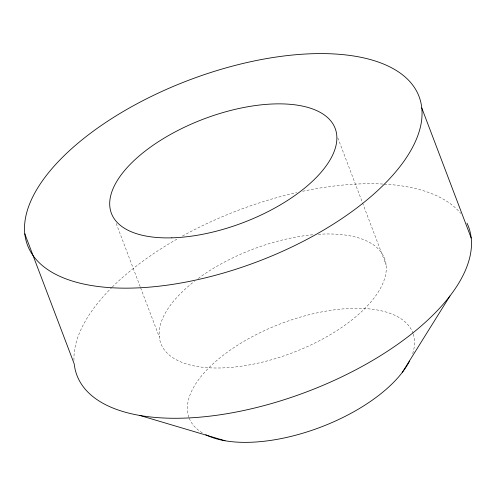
<?xml version="1.0" encoding="UTF-8"?>
<svg xmlns="http://www.w3.org/2000/svg" width="496" height="496" viewBox="0 0 496 496"><rect width="100%" height="100%" fill="white"/><g stroke="black" fill="none" stroke-linecap="round" stroke-linejoin="round"><path stroke-width="0.37" stroke-dasharray="2.48 1.86" d="M337.807 137.807L362.247 202.145M362.52 202.864L386.136 265.031M116.182 223.46L140.343 287.072M140.622 287.798L159.29 336.951M318.351 234.298A119.666 55.44 -20.8 0 1 369.774 303.242A119.666 55.44 -20.8 0 1 201.401 367.09A119.666 55.44 -20.8 0 1 194.506 281.263M198.195 278.473A119.666 55.44 -20.8 0 1 313.887 234.645M73.972 360.406A209.411 97.018 -20.8 0 1 111.755 287.593M112.313 287.035A209.411 97.018 -20.8 0 1 177.773 238.663M182.466 236.034A209.411 97.018 -20.8 0 1 296.701 192.584M302.69 191.27A209.411 97.018 -20.8 0 1 383.52 184.072M384.295 184.115A209.411 97.018 -20.8 0 1 460.79 213.485M413.267 334.112A119.666 55.44 -20.8 0 1 412.641 353.673M202.281 432.828A119.666 55.44 -20.8 0 1 189.162 418.023M188.895 417.303A119.666 55.44 -20.8 0 1 282.422 323.082A119.666 55.44 -20.8 0 1 413.019 333.386"/><path stroke-width="0.74" d="M402.237 372.477L449.953 295.982M139.915 415.474L225.072 440.764M421.774 107.948A209.411 97.018 -20.8 0 1 133.294 288.052A209.411 97.018 -20.8 0 1 114.793 116.628A209.411 97.018 -20.8 0 1 421.774 107.948L471.2 238.061M24.8 233.808L74.226 363.921A209.411 97.018 -20.8 0 0 299.107 394.661A209.411 97.018 -20.8 0 0 467.015 223.2M409.522 361.1A119.666 55.44 -20.8 0 1 316.746 428.618A119.666 55.44 -20.8 0 1 205.784 434.763M171.864 237.838A119.666 55.44 -20.8 0 0 336.71 134.918A119.666 55.44 -20.8 0 0 161.287 139.878A119.666 55.44 -20.8 0 0 171.864 237.838"/></g></svg>
